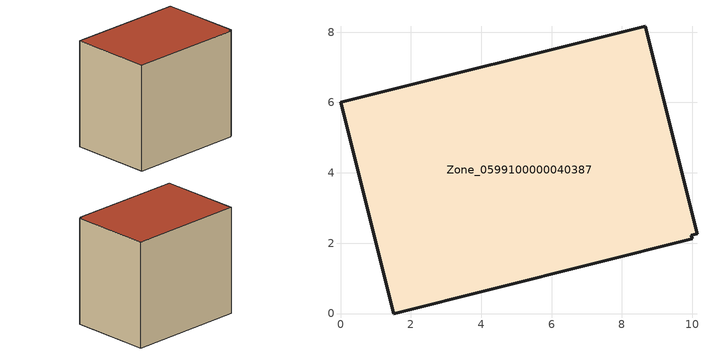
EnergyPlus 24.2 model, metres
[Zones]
Zone_0599100000040387
 floor ground (C_G): 10.14,2.27 9.98,2.23 10.01,2.12 1.51,0 0,6.01 8.66,8.16 z0
 wall outside (C_F): 10.14,2.27 8.66,8.16 0,6.01 1.51,0 10.01,2.12 9.98,2.23 10.14,2.27 z0:8.09
 roof outside (C_R): 9.98,2.23 10.14,2.27 8.66,8.16 0,6.01 1.51,0 10.01,2.12 z8.09
[BUILDING]
Pand.0599100000040387: North Axis=0; Terrain=City; Loads Convergence Tolerance Value=0.04; Temperature Convergence Tolerance Value=0.4; Solar Distribution=FullExterior; Maximum Number of Warmup Days=25; Minimum Number of Warmup Days=1
[Site:Location]
Rotterdam.The.Hague.AP_ZH_NLD Design_Conditions: Latitude=51.96; Longitude=4.45; Time Zone=1; Elevation=-4.5
[SITE:GROUNDTEMPERATURE:BUILDINGSURFACE]
18, 18, 18, 18, 18, 18, 18, 18, 18, 18, 18, 18
[MATERIAL] Thermal Absorptance=0.9; Solar Absorptance=0.7; Visible Absorptance=0.7
Name | Roughness | Thickness | Conductivity | Density | Specific Heat
G.TC.1965-1974 | MediumSmooth | 0.15 | 0.882353 | 540 | 1210
F.TC.1965-1974 | Rough | 0.3 | 0.697674 | 1920 | 840
R.TC.1965-1974 | MediumRough | 0.2 | 0.232558 | 1500 | 1000
[CONSTRUCTION]
C_G: G.TC.1965-1974
C_F: F.TC.1965-1974
C_R: R.TC.1965-1974
[ZONE]
Zone_0599100000040387: Type=1; Multiplier=1; Ceiling Height=Autocalculate; Volume=Autocalculate; Floor Area=autocalculate; Part of Total Floor Area=Yes
[ZONEINFILTRATION:DESIGNFLOWRATE]
Infil_Zone_0599100000040387: Zone or ZoneList or Space or SpaceList=Zone_0599100000040387; Schedule=AlwaysOn; Design Flow Rate Calculation Method=Flow/Area; Flow Rate per Floor Area=0.003; Constant Term Coefficient=1; Temperature Term Coefficient=0; Velocity Term Coefficient=0; Velocity Squared Term Coefficient=0
[HVACTEMPLATE:ZONE:IDEALLOADSAIRSYSTEM]
Zone_0599100000040387: Maximum Heating Supply Air Temperature=50; Minimum Cooling Supply Air Temperature=13; Maximum Heating Supply Air Humidity Ratio=0.0156; Minimum Cooling Supply Air Humidity Ratio=0.0077; Heating Limit=NoLimit; Cooling Limit=NoLimit; Dehumidification Control Type=ConstantSensibleHeatRatio; Cooling Sensible Heat Ratio=0.7; Dehumidification Setpoint=60; Humidification Control Type=None; Humidification Setpoint=30; Outdoor Air Method=None; Outdoor Air Flow Rate per Person=0.00944; Outdoor Air Flow Rate per Zone Floor Area=0; Outdoor Air Flow Rate per Zone=0; Demand Controlled Ventilation Type=None; Outdoor Air Economizer Type=NoEconomizer; Heat Recovery Type=None; Sensible Heat Recovery Effectiveness=0.7; Latent Heat Recovery Effectiveness=0.65
[ZONECONTROL:THERMOSTAT]
ThermostatControl_Zone_0599100000040387: Zone or ZoneList=Zone_0599100000040387; Control Type Schedule=DualSetpointControlType; Control 1=Thermostat_Zone_0599100000040387; Temperature Difference Between Cutout And Setpoint=0
[THERMOSTATSETPOINT:DUALSETPOINT]
Thermostat_Zone_0599100000040387: Heating Setpoint Temperature Schedule=HeatingSetpoint_Zone_0599100000040387; Cooling Setpoint Temperature Schedule=CoolingSetpoint_Zone_0599100000040387
[SCHEDULE:COMPACT]
HeatingSetpoint_Zone_0599100000040387: Through: 12/31, For: AllDays, Until: 24:00, 21
CoolingSetpoint_Zone_0599100000040387: Through: 12/31, For: AllDays, Until: 24:00, 24
DualSetpointControlType: Through: 12/31, For: AllDays, Until: 24:00, 4
AlwaysOn: Through: 12/31, For: AllDays, Until: 24:00, 1
